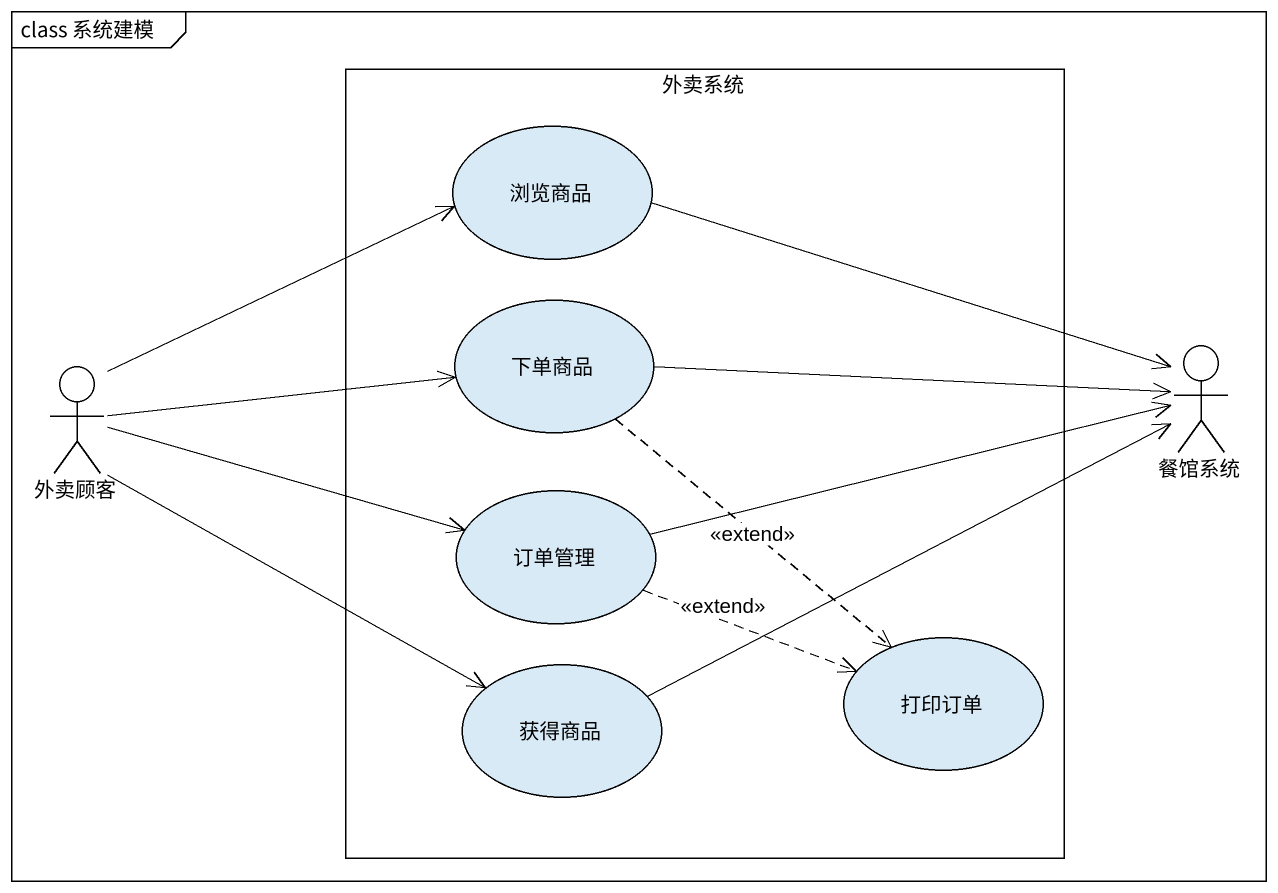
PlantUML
@startuml
mainframe class 系统建模
rectangle 外卖系统 {
  usecase 浏览商品
  usecase 下单商品
  usecase 订单管理
  usecase 获得商品
  usecase 打印订单
}
actor 餐馆系统
actor 外卖顾客
浏览商品 -right-> 餐馆系统
下单商品 -right-> 餐馆系统
下单商品 ..> 打印订单 : <<extend>>
外卖顾客 -right-> 浏览商品
外卖顾客 -right-> 下单商品
外卖顾客 -right-> 订单管理
外卖顾客 -right-> 获得商品
订单管理 -right-> 餐馆系统
订单管理 .right.> 打印订单 : <<extend>>
获得商品 -right-> 餐馆系统
@enduml
